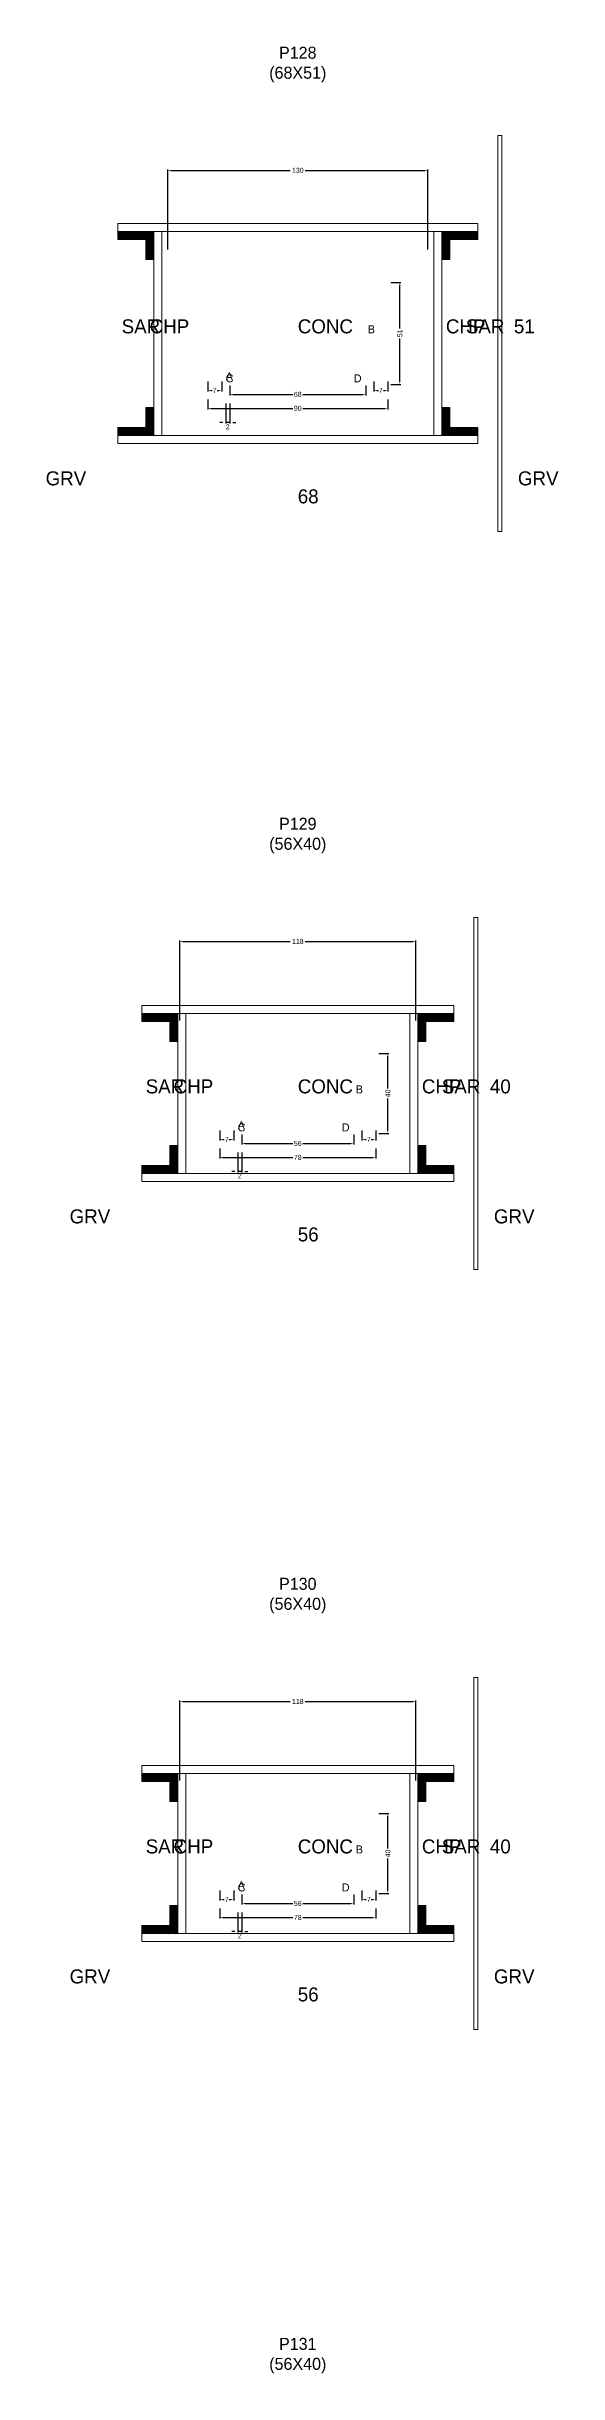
# Model space of a CAD drawing. Header units: centimetres. Extents: x -10500 to 4121, y -45226 to 295.
# Drawn here: x -126 to 130, y -30900 to -29737 of the extents above; entities that cross this region are included whole.
import ezdxf

# ---------------------------------------------------------------- set-up
doc = ezdxf.new("R2010")
doc.units = ezdxf.units.CM
for name, color, linetype in [('COTA', 241, 'Continuous'), ('Hachura', 251, 'Continuous'), ('NOMENCLATURA', 7, 'Continuous'), ('SARRAFO', 251, 'Continuous'), ('Texto Seção', 7, 'Continuous')]:
    doc.layers.add(name, color=color, linetype=linetype)
doc.dimstyles.new('cotax2', dxfattribs={"dimtxt": 2.5, "dimasz": 1.5, "dimexe": 0.5, "dimexo": 0.5, "dimgap": 0.5, "dimtad": 1, "dimcen": 2.5, "dimazin": 3, "dimtfac": 1, "dimtmove": 0, "dimatfit": 3})

# ---------------------------------------------------------------- blocks, each defined once
blk = doc.blocks.new('_CLOSEDFILLED')
at = {"color": 0, "linetype": 'BYBLOCK'}
blk.add_solid([(-1, 0.16), (0, 0), (-1, -0.16)], dxfattribs=at)
blk = doc.blocks.new('*D2068')
for p, q in [((-45, -29913), (-45, -29918)), ((-43.5, -29917.5), (-2.5, -29917.5)), ((2.5, -29917.5), (43.5, -29917.5)), ((45, -29913), (45, -29918))]:
    blk.add_line(p, q)
at = {"layer": 'Defpoints'}
for p in [(-45, -29912.5), (-45, -29917.5), (45, -29912.5)]:
    blk.add_point(p, dxfattribs=at)
at = {"layer": 'COTA', "xscale": 1.5, "yscale": 1.5, "rotation": 180}
blk.add_blockref('_CLOSEDFILLED', (-45, -29917.5), dxfattribs=at)
at = {"layer": 'COTA', "xscale": 1.5, "yscale": 1.5}
blk.add_blockref('_CLOSEDFILLED', (45, -29917.5), dxfattribs=at)
at = {"layer": 'COTA', "insert": (0, -29917.5), "char_height": 2.5, "attachment_point": 5}
blk.add_mtext('90', dxfattribs=at)
blk = doc.blocks.new('*D2069')
for p, q in [((-34, -29906), (-34, -29911)), ((-32.5, -29910.5), (-2.5, -29910.5)), ((2.5, -29910.5), (32.5, -29910.5)), ((34, -29906), (34, -29911))]:
    blk.add_line(p, q)
at = {"layer": 'Defpoints'}
for p in [(-34, -29905.5), (-34, -29910.5), (34, -29905.5)]:
    blk.add_point(p, dxfattribs=at)
at = {"layer": 'COTA', "xscale": 1.5, "yscale": 1.5, "rotation": 180}
blk.add_blockref('_CLOSEDFILLED', (-34, -29910.5), dxfattribs=at)
at = {"layer": 'COTA', "xscale": 1.5, "yscale": 1.5}
blk.add_blockref('_CLOSEDFILLED', (34, -29910.5), dxfattribs=at)
at = {"layer": 'COTA', "insert": (0, -29910.5), "char_height": 2.5, "attachment_point": 5}
blk.add_mtext('68', dxfattribs=at)
blk = doc.blocks.new('*D2070')
for p, q in [((46.5, -29854.5), (51.5, -29854.5)), ((51, -29877.5), (51, -29856)), ((51, -29904), (51, -29882.5)), ((46.5, -29905.5), (51.5, -29905.5))]:
    blk.add_line(p, q)
at = {"layer": 'Defpoints'}
for p in [(46, -29854.5), (46, -29905.5), (51, -29905.5)]:
    blk.add_point(p, dxfattribs=at)
at = {"layer": 'COTA', "xscale": 1.5, "yscale": 1.5}
for p, rotation in [((51, -29854.5), 90), ((51, -29905.5), 270)]:
    blk.add_blockref('_CLOSEDFILLED', p, dxfattribs=dict(at, rotation=rotation))
at = {"layer": 'COTA', "insert": (51, -29880), "char_height": 2.5, "attachment_point": 5, "rotation": 90}
blk.add_mtext('51', dxfattribs=at)
blk = doc.blocks.new('*D2071')
for p, q in [((-45, -29904), (-45, -29909)), ((-43.5, -29908.5), (-42.75, -29908.5)), ((-40.25, -29908.5), (-39.5, -29908.5)), ((-38, -29904), (-38, -29909))]:
    blk.add_line(p, q)
at = {"layer": 'Defpoints'}
for p in [(-45, -29903.5), (-45, -29908.5), (-38, -29903.5)]:
    blk.add_point(p, dxfattribs=at)
at = {"layer": 'COTA', "xscale": 1.5, "yscale": 1.5, "rotation": 180}
blk.add_blockref('_CLOSEDFILLED', (-45, -29908.5), dxfattribs=at)
at = {"layer": 'COTA', "xscale": 1.5, "yscale": 1.5}
blk.add_blockref('_CLOSEDFILLED', (-38, -29908.5), dxfattribs=at)
at = {"layer": 'COTA', "insert": (-41.5, -29908.5), "char_height": 2.5, "attachment_point": 5}
blk.add_mtext('7', dxfattribs=at)
blk = doc.blocks.new('*D2072')
for p, q in [((38, -29904), (38, -29909)), ((39.5, -29908.5), (40.25, -29908.5)), ((42.75, -29908.5), (43.5, -29908.5)), ((45, -29904), (45, -29909))]:
    blk.add_line(p, q)
at = {"layer": 'Defpoints'}
for p in [(38, -29903.5), (38, -29908.5), (45, -29903.5)]:
    blk.add_point(p, dxfattribs=at)
at = {"layer": 'COTA', "xscale": 1.5, "yscale": 1.5, "rotation": 180}
blk.add_blockref('_CLOSEDFILLED', (38, -29908.5), dxfattribs=at)
at = {"layer": 'COTA', "xscale": 1.5, "yscale": 1.5}
blk.add_blockref('_CLOSEDFILLED', (45, -29908.5), dxfattribs=at)
at = {"layer": 'COTA', "insert": (41.5, -29908.5), "char_height": 2.5, "attachment_point": 5}
blk.add_mtext('7', dxfattribs=at)
blk = doc.blocks.new('*D2073')
for p, q in [((-65, -29838), (-65, -29798)), ((-63.5, -29798.5), (-3.75, -29798.5)), ((3.75, -29798.5), (63.5, -29798.5)), ((65, -29838), (65, -29798))]:
    blk.add_line(p, q)
at = {"layer": 'Defpoints'}
for p in [(-65, -29798.5), (-65, -29838.5), (65, -29838.5)]:
    blk.add_point(p, dxfattribs=at)
at = {"layer": 'COTA', "xscale": 1.5, "yscale": 1.5, "rotation": 180}
blk.add_blockref('_CLOSEDFILLED', (-65, -29798.5), dxfattribs=at)
at = {"layer": 'COTA', "xscale": 1.5, "yscale": 1.5}
blk.add_blockref('_CLOSEDFILLED', (65, -29798.5), dxfattribs=at)
at = {"layer": 'COTA', "insert": (0, -29798.5), "char_height": 2.5, "attachment_point": 5}
blk.add_mtext('130', dxfattribs=at)
blk = doc.blocks.new('*D2094')
for p, q in [((-39, -30287.5), (-39, -30292.5)), ((-37.5, -30292), (-2.5, -30292)), ((2.5, -30292), (37.5, -30292)), ((39, -30287.5), (39, -30292.5))]:
    blk.add_line(p, q)
at = {"layer": 'Defpoints'}
for p in [(-39, -30287), (-39, -30292), (39, -30287)]:
    blk.add_point(p, dxfattribs=at)
at = {"layer": 'COTA', "xscale": 1.5, "yscale": 1.5, "rotation": 180}
blk.add_blockref('_CLOSEDFILLED', (-39, -30292), dxfattribs=at)
at = {"layer": 'COTA', "xscale": 1.5, "yscale": 1.5}
blk.add_blockref('_CLOSEDFILLED', (39, -30292), dxfattribs=at)
at = {"layer": 'COTA', "insert": (0, -30292), "char_height": 2.5, "attachment_point": 5}
blk.add_mtext('78', dxfattribs=at)
blk = doc.blocks.new('*D2095')
for p, q in [((-28, -30280.5), (-28, -30285.5)), ((28, -30280.5), (28, -30285.5)), ((-26.5, -30285), (-2.5, -30285)), ((2.5, -30285), (26.5, -30285))]:
    blk.add_line(p, q)
at = {"layer": 'Defpoints'}
for p in [(-28, -30280), (28, -30280), (-28, -30285)]:
    blk.add_point(p, dxfattribs=at)
at = {"layer": 'COTA', "xscale": 1.5, "yscale": 1.5, "rotation": 180}
blk.add_blockref('_CLOSEDFILLED', (-28, -30285), dxfattribs=at)
at = {"layer": 'COTA', "xscale": 1.5, "yscale": 1.5}
blk.add_blockref('_CLOSEDFILLED', (28, -30285), dxfattribs=at)
at = {"layer": 'COTA', "insert": (0, -30285), "char_height": 2.5, "attachment_point": 5}
blk.add_mtext('56', dxfattribs=at)
blk = doc.blocks.new('*D2096')
for p, q in [((40.5, -30240), (45.5, -30240)), ((45, -30257.5), (45, -30241.5)), ((45, -30278.5), (45, -30262.5)), ((40.5, -30280), (45.5, -30280))]:
    blk.add_line(p, q)
at = {"layer": 'Defpoints'}
for p in [(40, -30240), (40, -30280), (45, -30280)]:
    blk.add_point(p, dxfattribs=at)
at = {"layer": 'COTA', "xscale": 1.5, "yscale": 1.5}
for p, rotation in [((45, -30240), 90), ((45, -30280), 270)]:
    blk.add_blockref('_CLOSEDFILLED', p, dxfattribs=dict(at, rotation=rotation))
at = {"layer": 'COTA', "insert": (45, -30260), "char_height": 2.5, "attachment_point": 5, "rotation": 90}
blk.add_mtext('40', dxfattribs=at)
blk = doc.blocks.new('*D2097')
for p, q in [((-39, -30278.5), (-39, -30283.5)), ((-37.5, -30283), (-36.75, -30283)), ((-34.25, -30283), (-33.5, -30283)), ((-32, -30278.5), (-32, -30283.5))]:
    blk.add_line(p, q)
at = {"layer": 'Defpoints'}
for p in [(-39, -30278), (-39, -30283), (-32, -30278)]:
    blk.add_point(p, dxfattribs=at)
at = {"layer": 'COTA', "xscale": 1.5, "yscale": 1.5, "rotation": 180}
blk.add_blockref('_CLOSEDFILLED', (-39, -30283), dxfattribs=at)
at = {"layer": 'COTA', "xscale": 1.5, "yscale": 1.5}
blk.add_blockref('_CLOSEDFILLED', (-32, -30283), dxfattribs=at)
at = {"layer": 'COTA', "insert": (-35.5, -30283), "char_height": 2.5, "attachment_point": 5}
blk.add_mtext('7', dxfattribs=at)
blk = doc.blocks.new('*D2098')
for p, q in [((32, -30278.5), (32, -30283.5)), ((33.5, -30283), (34.25, -30283)), ((36.75, -30283), (37.5, -30283)), ((39, -30278.5), (39, -30283.5))]:
    blk.add_line(p, q)
at = {"layer": 'Defpoints'}
for p in [(32, -30278), (32, -30283), (39, -30278)]:
    blk.add_point(p, dxfattribs=at)
at = {"layer": 'COTA', "xscale": 1.5, "yscale": 1.5, "rotation": 180}
blk.add_blockref('_CLOSEDFILLED', (32, -30283), dxfattribs=at)
at = {"layer": 'COTA', "xscale": 1.5, "yscale": 1.5}
blk.add_blockref('_CLOSEDFILLED', (39, -30283), dxfattribs=at)
at = {"layer": 'COTA', "insert": (35.5, -30283), "char_height": 2.5, "attachment_point": 5}
blk.add_mtext('7', dxfattribs=at)
blk = doc.blocks.new('*D2099')
for p, q in [((-59, -30223.5), (-59, -30183.5)), ((-57.5, -30184), (-3.75, -30184)), ((3.75, -30184), (57.5, -30184)), ((59, -30223.5), (59, -30183.5))]:
    blk.add_line(p, q)
at = {"layer": 'Defpoints'}
for p in [(-59, -30184), (-59, -30224), (59, -30224)]:
    blk.add_point(p, dxfattribs=at)
at = {"layer": 'COTA', "xscale": 1.5, "yscale": 1.5, "rotation": 180}
blk.add_blockref('_CLOSEDFILLED', (-59, -30184), dxfattribs=at)
at = {"layer": 'COTA', "xscale": 1.5, "yscale": 1.5}
blk.add_blockref('_CLOSEDFILLED', (59, -30184), dxfattribs=at)
at = {"layer": 'COTA', "insert": (0, -30184), "char_height": 2.5, "attachment_point": 5}
blk.add_mtext('118', dxfattribs=at)
blk = doc.blocks.new('*D2120')
for p, q in [((-39, -30667.5), (-39, -30672.5)), ((-37.5, -30672), (-2.5, -30672)), ((2.5, -30672), (37.5, -30672)), ((39, -30667.5), (39, -30672.5))]:
    blk.add_line(p, q)
at = {"layer": 'Defpoints'}
for p in [(-39, -30667), (39, -30667), (-39, -30672)]:
    blk.add_point(p, dxfattribs=at)
at = {"layer": 'COTA', "xscale": 1.5, "yscale": 1.5, "rotation": 180}
blk.add_blockref('_CLOSEDFILLED', (-39, -30672), dxfattribs=at)
at = {"layer": 'COTA', "xscale": 1.5, "yscale": 1.5}
blk.add_blockref('_CLOSEDFILLED', (39, -30672), dxfattribs=at)
at = {"layer": 'COTA', "insert": (0, -30672), "char_height": 2.5, "attachment_point": 5}
blk.add_mtext('78', dxfattribs=at)
blk = doc.blocks.new('*D2121')
for p, q in [((-28, -30660.5), (-28, -30665.5)), ((-26.5, -30665), (-2.5, -30665)), ((2.5, -30665), (26.5, -30665)), ((28, -30660.5), (28, -30665.5))]:
    blk.add_line(p, q)
at = {"layer": 'Defpoints'}
for p in [(-28, -30660), (-28, -30665), (28, -30660)]:
    blk.add_point(p, dxfattribs=at)
at = {"layer": 'COTA', "xscale": 1.5, "yscale": 1.5, "rotation": 180}
blk.add_blockref('_CLOSEDFILLED', (-28, -30665), dxfattribs=at)
at = {"layer": 'COTA', "xscale": 1.5, "yscale": 1.5}
blk.add_blockref('_CLOSEDFILLED', (28, -30665), dxfattribs=at)
at = {"layer": 'COTA', "insert": (0, -30665), "char_height": 2.5, "attachment_point": 5}
blk.add_mtext('56', dxfattribs=at)
blk = doc.blocks.new('*D2122')
for p, q in [((40.5, -30620), (45.5, -30620)), ((45, -30637.5), (45, -30621.5)), ((45, -30658.5), (45, -30642.5)), ((40.5, -30660), (45.5, -30660))]:
    blk.add_line(p, q)
at = {"layer": 'Defpoints'}
for p in [(40, -30620), (40, -30660), (45, -30660)]:
    blk.add_point(p, dxfattribs=at)
at = {"layer": 'COTA', "xscale": 1.5, "yscale": 1.5}
for p, rotation in [((45, -30620), 90), ((45, -30660), 270)]:
    blk.add_blockref('_CLOSEDFILLED', p, dxfattribs=dict(at, rotation=rotation))
at = {"layer": 'COTA', "insert": (45, -30640), "char_height": 2.5, "attachment_point": 5, "rotation": 90}
blk.add_mtext('40', dxfattribs=at)
blk = doc.blocks.new('*D2123')
for p, q in [((-39, -30658.5), (-39, -30663.5)), ((-37.5, -30663), (-36.75, -30663)), ((-34.25, -30663), (-33.5, -30663)), ((-32, -30658.5), (-32, -30663.5))]:
    blk.add_line(p, q)
at = {"layer": 'Defpoints'}
for p in [(-39, -30658), (-39, -30663), (-32, -30658)]:
    blk.add_point(p, dxfattribs=at)
at = {"layer": 'COTA', "xscale": 1.5, "yscale": 1.5, "rotation": 180}
blk.add_blockref('_CLOSEDFILLED', (-39, -30663), dxfattribs=at)
at = {"layer": 'COTA', "xscale": 1.5, "yscale": 1.5}
blk.add_blockref('_CLOSEDFILLED', (-32, -30663), dxfattribs=at)
at = {"layer": 'COTA', "insert": (-35.5, -30663), "char_height": 2.5, "attachment_point": 5}
blk.add_mtext('7', dxfattribs=at)
blk = doc.blocks.new('*D2124')
for p, q in [((32, -30658.5), (32, -30663.5)), ((33.5, -30663), (34.25, -30663)), ((36.75, -30663), (37.5, -30663)), ((39, -30658.5), (39, -30663.5))]:
    blk.add_line(p, q)
at = {"layer": 'Defpoints'}
for p in [(32, -30658), (32, -30663), (39, -30658)]:
    blk.add_point(p, dxfattribs=at)
at = {"layer": 'COTA', "xscale": 1.5, "yscale": 1.5, "rotation": 180}
blk.add_blockref('_CLOSEDFILLED', (32, -30663), dxfattribs=at)
at = {"layer": 'COTA', "xscale": 1.5, "yscale": 1.5}
blk.add_blockref('_CLOSEDFILLED', (39, -30663), dxfattribs=at)
at = {"layer": 'COTA', "insert": (35.5, -30663), "char_height": 2.5, "attachment_point": 5}
blk.add_mtext('7', dxfattribs=at)
blk = doc.blocks.new('*D2125')
for p, q in [((-59, -30603.5), (-59, -30563.5)), ((-57.5, -30564), (-3.75, -30564)), ((3.75, -30564), (57.5, -30564)), ((59, -30603.5), (59, -30563.5))]:
    blk.add_line(p, q)
at = {"layer": 'Defpoints'}
for p in [(-59, -30564), (-59, -30604), (59, -30604)]:
    blk.add_point(p, dxfattribs=at)
at = {"layer": 'COTA', "xscale": 1.5, "yscale": 1.5, "rotation": 180}
blk.add_blockref('_CLOSEDFILLED', (-59, -30564), dxfattribs=at)
at = {"layer": 'COTA', "xscale": 1.5, "yscale": 1.5}
blk.add_blockref('_CLOSEDFILLED', (59, -30564), dxfattribs=at)
at = {"layer": 'COTA', "insert": (0, -30564), "char_height": 2.5, "attachment_point": 5}
blk.add_mtext('118', dxfattribs=at)

msp = doc.modelspace()

# ---------------------------------------------------------------- hatches: boundary and pattern name
at = {"layer": 'SARRAFO'}
h = msp.add_hatch(dxfattribs=at)
h.set_pattern_fill('SOLID', scale=2)
h.paths.add_polyline_path([(-90, -29833), (-76, -29833), (-76, -29829), (-90, -29829)])
h = msp.add_hatch(dxfattribs=at)
h.set_pattern_fill('SOLID', scale=2)
h.paths.add_polyline_path([(-76, -29843), (-72, -29843), (-72, -29829), (-76, -29829)])
h = msp.add_hatch(dxfattribs=at)
h.set_pattern_fill('SOLID', scale=2)
h.paths.add_polyline_path([(72, -29843), (76, -29843), (76, -29829), (72, -29829)])
h = msp.add_hatch(dxfattribs=at)
h.set_pattern_fill('SOLID', scale=2)
h.paths.add_polyline_path([(76, -29833), (90, -29833), (90, -29829), (76, -29829)])
h = msp.add_hatch(dxfattribs=at)
h.set_pattern_fill('SOLID', scale=2)
h.paths.add_polyline_path([(-76, -29931), (-72, -29931), (-72, -29917), (-76, -29917)])
h = msp.add_hatch(dxfattribs=at)
h.set_pattern_fill('SOLID', scale=2)
h.paths.add_polyline_path([(72, -29931), (76, -29931), (76, -29917), (72, -29917)])
h = msp.add_hatch(dxfattribs=at)
h.set_pattern_fill('SOLID', scale=2)
h.paths.add_polyline_path([(-90, -29931), (-76, -29931), (-76, -29927), (-90, -29927)])
h = msp.add_hatch(dxfattribs=at)
h.set_pattern_fill('SOLID', scale=2)
h.paths.add_polyline_path([(76, -29931), (90, -29931), (90, -29927), (76, -29927)])
h = msp.add_hatch(dxfattribs=at)
h.set_pattern_fill('SOLID', scale=2)
h.paths.add_polyline_path([(-78, -30224), (-64, -30224), (-64, -30220), (-78, -30220)])
h = msp.add_hatch(dxfattribs=at)
h.set_pattern_fill('SOLID', scale=2)
h.paths.add_polyline_path([(-64, -30234), (-60, -30234), (-60, -30220), (-64, -30220)])
h = msp.add_hatch(dxfattribs=at)
h.set_pattern_fill('SOLID', scale=2)
h.paths.add_polyline_path([(60, -30234), (64, -30234), (64, -30220), (60, -30220)])
h = msp.add_hatch(dxfattribs=at)
h.set_pattern_fill('SOLID', scale=2)
h.paths.add_polyline_path([(64, -30224), (78, -30224), (78, -30220), (64, -30220)])
h = msp.add_hatch(dxfattribs=at)
h.set_pattern_fill('SOLID', scale=2)
h.paths.add_polyline_path([(-64, -30300), (-60, -30300), (-60, -30286), (-64, -30286)])
h = msp.add_hatch(dxfattribs=at)
h.set_pattern_fill('SOLID', scale=2)
h.paths.add_polyline_path([(60, -30300), (64, -30300), (64, -30286), (60, -30286)])
h = msp.add_hatch(dxfattribs=at)
h.set_pattern_fill('SOLID', scale=2)
h.paths.add_polyline_path([(-78, -30300), (-64, -30300), (-64, -30296), (-78, -30296)])
h = msp.add_hatch(dxfattribs=at)
h.set_pattern_fill('SOLID', scale=2)
h.paths.add_polyline_path([(64, -30300), (78, -30300), (78, -30296), (64, -30296)])
h = msp.add_hatch(dxfattribs=at)
h.set_pattern_fill('SOLID', scale=2)
h.paths.add_polyline_path([(-78, -30604), (-64, -30604), (-64, -30600), (-78, -30600)])
h = msp.add_hatch(dxfattribs=at)
h.set_pattern_fill('SOLID', scale=2)
h.paths.add_polyline_path([(-64, -30614), (-60, -30614), (-60, -30600), (-64, -30600)])
h = msp.add_hatch(dxfattribs=at)
h.set_pattern_fill('SOLID', scale=2)
h.paths.add_polyline_path([(60, -30614), (64, -30614), (64, -30600), (60, -30600)])
h = msp.add_hatch(dxfattribs=at)
h.set_pattern_fill('SOLID', scale=2)
h.paths.add_polyline_path([(64, -30604), (78, -30604), (78, -30600), (64, -30600)])
h = msp.add_hatch(dxfattribs=at)
h.set_pattern_fill('SOLID', scale=2)
h.paths.add_polyline_path([(-64, -30680), (-60, -30680), (-60, -30666), (-64, -30666)])
h = msp.add_hatch(dxfattribs=at)
h.set_pattern_fill('SOLID', scale=2)
h.paths.add_polyline_path([(60, -30680), (64, -30680), (64, -30666), (60, -30666)])
h = msp.add_hatch(dxfattribs=at)
h.set_pattern_fill('SOLID', scale=2)
h.paths.add_polyline_path([(-78, -30680), (-64, -30680), (-64, -30676), (-78, -30676)])
h = msp.add_hatch(dxfattribs=at)
h.set_pattern_fill('SOLID', scale=2)
h.paths.add_polyline_path([(64, -30680), (78, -30680), (78, -30676), (64, -30676)])

# ---------------------------------------------------------------- linework, layer by layer
at = {"layer": 'Hachura', "lineweight": 13}
for points in [[(100, -29979), (102, -29979), (102, -29781), (100, -29781)], [(88, -30348), (90, -30348), (90, -30172), (88, -30172)], [(88, -30728), (90, -30728), (90, -30552), (88, -30552)]]:
    msp.add_lwpolyline(points, close=True, dxfattribs=at)
at = {"layer": 'Hachura', "lineweight": 18}
for points in [[(-90, -29829), (90, -29829), (90, -29825), (-90, -29825)], [(-72, -29931), (-68, -29931), (-68, -29829), (-72, -29829)], [(68, -29931), (72, -29931), (72, -29829), (68, -29829)], [(-90, -29935), (90, -29935), (90, -29931), (-90, -29931)], [(-78, -30220), (78, -30220), (78, -30216), (-78, -30216)], [(-60, -30300), (-56, -30300), (-56, -30220), (-60, -30220)], [(56, -30300), (60, -30300), (60, -30220), (56, -30220)], [(-78, -30304), (78, -30304), (78, -30300), (-78, -30300)], [(-78, -30600), (78, -30600), (78, -30596), (-78, -30596)], [(-60, -30680), (-56, -30680), (-56, -30600), (-60, -30600)], [(56, -30680), (60, -30680), (60, -30600), (56, -30600)], [(-78, -30684), (78, -30684), (78, -30680), (-78, -30680)]]:
    msp.add_lwpolyline(points, close=True, dxfattribs=at)
at = {"layer": 'SARRAFO', "lineweight": 13}
for points in [[(-90, -29833), (-76, -29833), (-76, -29829), (-90, -29829)], [(-76, -29843), (-72, -29843), (-72, -29829), (-76, -29829)], [(72, -29843), (76, -29843), (76, -29829), (72, -29829)], [(76, -29833), (90, -29833), (90, -29829), (76, -29829)], [(-76, -29931), (-72, -29931), (-72, -29917), (-76, -29917)], [(72, -29931), (76, -29931), (76, -29917), (72, -29917)], [(-90, -29931), (-76, -29931), (-76, -29927), (-90, -29927)], [(76, -29931), (90, -29931), (90, -29927), (76, -29927)], [(-78, -30224), (-64, -30224), (-64, -30220), (-78, -30220)], [(-64, -30234), (-60, -30234), (-60, -30220), (-64, -30220)], [(60, -30234), (64, -30234), (64, -30220), (60, -30220)], [(64, -30224), (78, -30224), (78, -30220), (64, -30220)], [(-64, -30300), (-60, -30300), (-60, -30286), (-64, -30286)], [(60, -30300), (64, -30300), (64, -30286), (60, -30286)], [(-78, -30300), (-64, -30300), (-64, -30296), (-78, -30296)], [(64, -30300), (78, -30300), (78, -30296), (64, -30296)], [(-78, -30604), (-64, -30604), (-64, -30600), (-78, -30600)], [(-64, -30614), (-60, -30614), (-60, -30600), (-64, -30600)], [(60, -30614), (64, -30614), (64, -30600), (60, -30600)], [(64, -30604), (78, -30604), (78, -30600), (64, -30600)], [(-64, -30680), (-60, -30680), (-60, -30666), (-64, -30666)], [(60, -30680), (64, -30680), (64, -30666), (60, -30666)], [(-78, -30680), (-64, -30680), (-64, -30676), (-78, -30676)], [(64, -30680), (78, -30680), (78, -30676), (64, -30676)]]:
    msp.add_lwpolyline(points, close=True, dxfattribs=at)

# ---------------------------------------------------------------- texts
at = {"layer": 'NOMENCLATURA'}
for s, p in [('B', (35, -29880)), ('A', (-36, -29903.5)), ('C', (-36, -29904.5)), ('D', (28, -29904.5)), ('B', (29, -30260)), ('A', (-30, -30278)), ('C', (-30, -30279)), ('D', (22, -30279)), ('B', (29, -30640)), ('A', (-30, -30658)), ('C', (-30, -30659)), ('D', (22, -30659))]:
    msp.add_text(s, height=4, dxfattribs=at).set_placement(p)
at = {"layer": 'NOMENCLATURA', "char_height": 6, "attachment_point": 8}
for s, insert in [('P128\\P(68X51)', (0, -29754.5)), ('P129\\P(56X40)', (0, -30140)), ('P130\\P(56X40)', (0, -30520)), ('P131\\P(56X40)', (0, -30900))]:
    msp.add_mtext(s, dxfattribs=dict(at, insert=insert))
at = {"layer": 'Texto Seção'}
for s, p in [('SAR', (-88, -29880)), ('CHP', (-74, -29880)), ('CONC', (0, -29880)), ('CHP', (74, -29880)), ('SAR', (84, -29880)), ('51', (108, -29880)), ('GRV', (-126, -29956)), ('GRV', (110, -29956)), ('68', (0, -29965)), ('SAR', (-76, -30260)), ('CHP', (-62, -30260)), ('CONC', (0, -30260)), ('CHP', (62, -30260)), ('SAR', (72, -30260)), ('40', (96, -30260)), ('GRV', (-114, -30325)), ('GRV', (98, -30325)), ('56', (0, -30334)), ('SAR', (-76, -30640)), ('CHP', (-62, -30640)), ('CONC', (0, -30640)), ('CHP', (62, -30640)), ('SAR', (72, -30640)), ('40', (96, -30640)), ('GRV', (-114, -30705)), ('GRV', (98, -30705)), ('56', (0, -30714))]:
    msp.add_text(s, height=7, dxfattribs=at).set_placement(p)

# ---------------------------------------------------------------- dimensions: what is measured, and where the dimension line sits
at = {"layer": 'COTA'}
for base, p1, p2, picture, middle in [((-65, -29798.5), (-65, -29838.5), (65, -29838.5), '*D2073', (0, -29798.5)), ((-45, -29908.5), (-45, -29903.5), (-38, -29903.5), '*D2071', (-41.5, -29908.5)), ((-34, -29910.5), (-34, -29905.5), (34, -29905.5), '*D2069', (0, -29910.5)), ((38, -29908.5), (38, -29903.5), (45, -29903.5), '*D2072', (41.5, -29908.5)), ((-45, -29917.5), (-45, -29912.5), (45, -29912.5), '*D2068', (0, -29917.5)), ((-59, -30184), (-59, -30224), (59, -30224), '*D2099', (0, -30184)), ((-39, -30283), (-39, -30278), (-32, -30278), '*D2097', (-35.5, -30283)), ((-28, -30285), (-28, -30280), (28, -30280), '*D2095', (0, -30285)), ((32, -30283), (32, -30278), (39, -30278), '*D2098', (35.5, -30283)), ((-39, -30292), (-39, -30287), (39, -30287), '*D2094', (0, -30292)), ((-59, -30564), (-59, -30604), (59, -30604), '*D2125', (0, -30564)), ((-39, -30663), (-39, -30658), (-32, -30658), '*D2123', (-35.5, -30663)), ((-39, -30672), (-39, -30667), (39, -30667), '*D2120', (0, -30672)), ((-28, -30665), (-28, -30660), (28, -30660), '*D2121', (0, -30665)), ((32, -30663), (32, -30658), (39, -30658), '*D2124', (35.5, -30663))]:
    dim = msp.add_linear_dim(base=base, p1=p1, p2=p2, dimstyle='cotax2', dxfattribs=at)
    dim.commit()
    dim.dimension.update_dxf_attribs({"geometry": picture, "text_midpoint": middle})
for base, p1, p2, picture, middle in [((51, -29905.5), (46, -29905.5), (46, -29854.5), '*D2070', (51, -29880)), ((45, -30280), (40, -30280), (40, -30240), '*D2096', (45, -30260)), ((45, -30660), (40, -30660), (40, -30620), '*D2122', (45, -30640))]:
    dim = msp.add_linear_dim(base=base, p1=p1, p2=p2, angle=90, dimstyle='cotax2', dxfattribs=at)
    dim.commit()
    dim.dimension.update_dxf_attribs({"geometry": picture, "text_midpoint": middle})
for base, p1, p2 in [((-34, -29924.5), (-34, -29914.5), (-36, -29914.5)), ((-28, -30299), (-28, -30289), (-30, -30289)), ((-28, -30679), (-28, -30669), (-30, -30669))]:
    msp.add_linear_dim(base=base, p1=p1, p2=p2, dimstyle='cotax2', dxfattribs=at).render()

doc.saveas('drawing.dxf')
